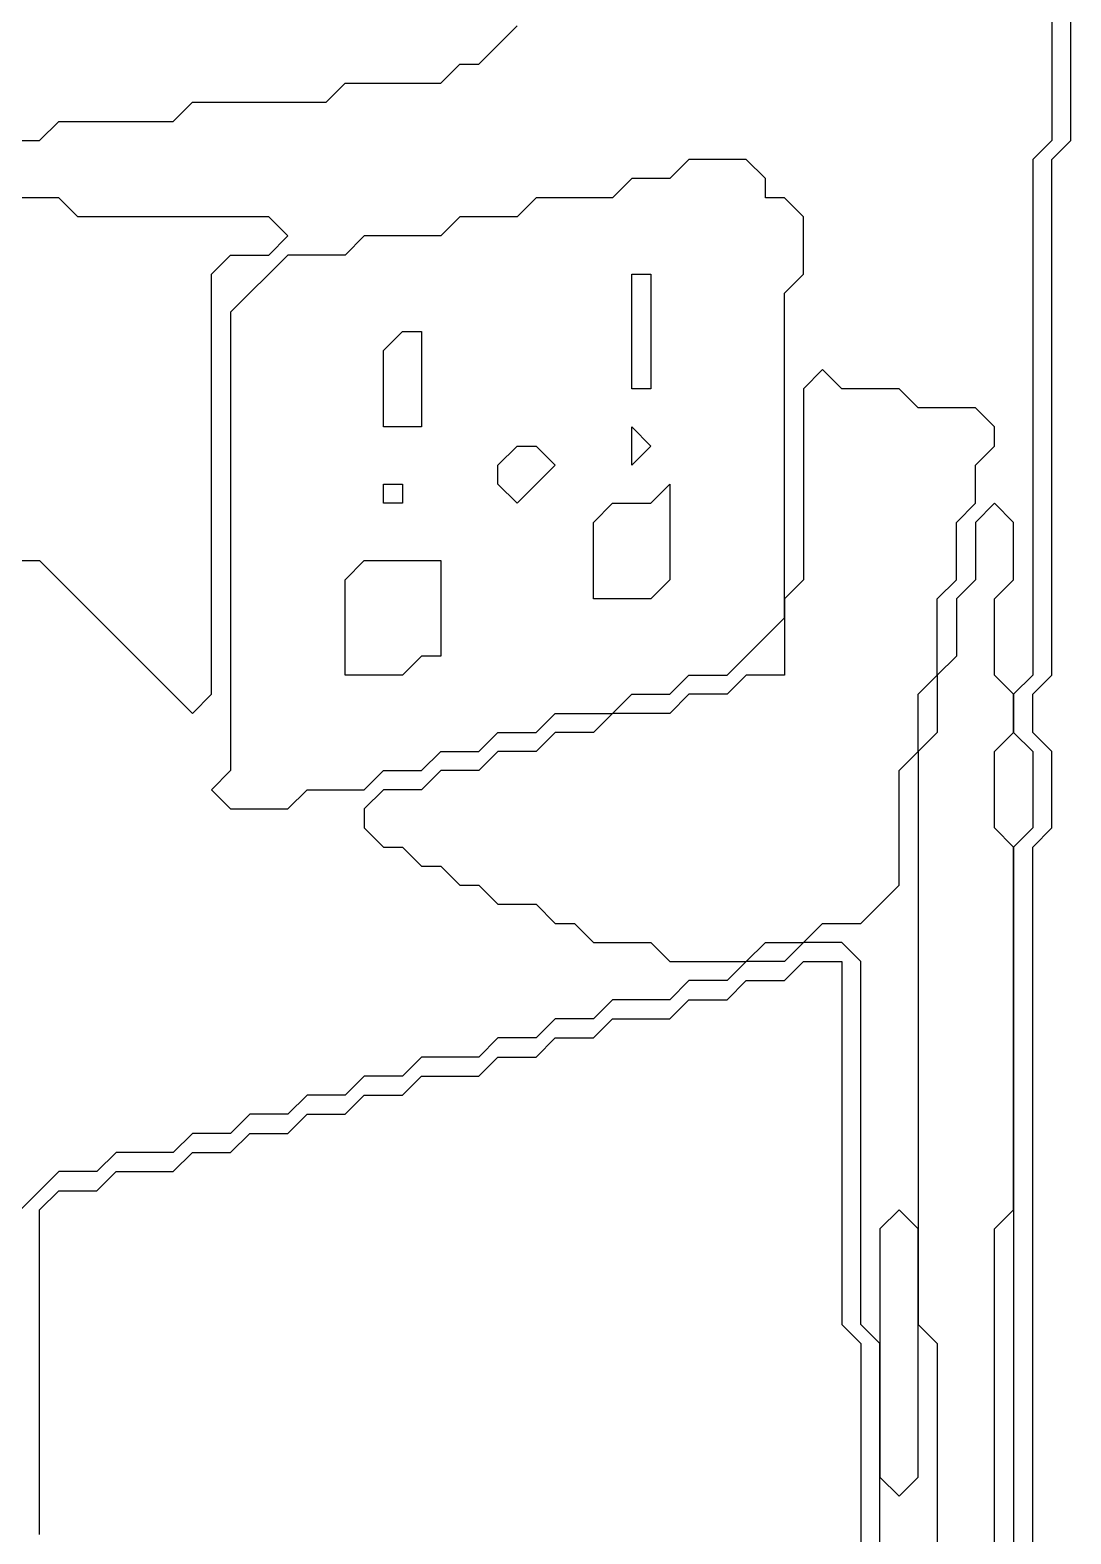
# Model space of a CAD drawing. Extents: x 1.99 to 8.01, y 0.51 to 9.28.
# Drawn here: x 6.265 to 7.868, y 2.81 to 5.126 of the extents above; entities that cross this region are included whole.
import ezdxf

# ---------------------------------------------------------------- set-up
doc = ezdxf.new("R2010")
doc.units = 0
doc.layers.get('0').update_dxf_attribs({"linetype": 'CONTINUOUS'})

msp = doc.modelspace()

# ---------------------------------------------------------------- linework, layer by layer
for points in [[(7.8382, 5.25), (7.8382, 4.9559), (7.8088, 4.9265), (7.8088, 4.1324), (7.7794, 4.1029), (7.7794, 4.0441), (7.8088, 4.0147), (7.8088, 3.8971), (7.7794, 3.8676), (7.7794, 2.1324)], [(7.8382, 5.25), (7.8382, 4.9559), (7.8088, 4.9265), (7.8088, 4.1324), (7.7794, 4.1029), (7.7794, 4.0441), (7.8088, 4.0147), (7.8088, 3.8971), (7.7794, 3.8676), (7.7794, 2.1324)], [(7.8382, 5.25), (7.8382, 4.9559), (7.8088, 4.9265), (7.8088, 4.1324), (7.7794, 4.1029), (7.7794, 4.0441), (7.8088, 4.0147), (7.8088, 3.8971), (7.7794, 3.8676), (7.7794, 2.1324)], [(7.8382, 5.25), (7.8382, 4.9559), (7.8088, 4.9265), (7.8088, 4.1324), (7.7794, 4.1029), (7.7794, 4.0441), (7.8088, 4.0147), (7.8088, 3.8971), (7.7794, 3.8676), (7.7794, 2.1324)], [(7.8088, 2.1324), (7.8088, 3.8676), (7.8382, 3.8971), (7.8382, 4.0147), (7.8088, 4.0441), (7.8088, 4.1029), (7.8382, 4.1324), (7.8382, 4.9265), (7.8676, 4.9559), (7.8676, 5.25)], [(7.8088, 2.1324), (7.8088, 3.8676), (7.8382, 3.8971), (7.8382, 4.0147), (7.8088, 4.0441), (7.8088, 4.1029), (7.8382, 4.1324), (7.8382, 4.9265), (7.8676, 4.9559), (7.8676, 5.25)], [(7.8088, 2.1324), (7.8088, 3.8676), (7.8382, 3.8971), (7.8382, 4.0147), (7.8088, 4.0441), (7.8088, 4.1029), (7.8382, 4.1324), (7.8382, 4.9265), (7.8676, 4.9559), (7.8676, 5.25)], [(7.8088, 2.1324), (7.8088, 3.8676), (7.8382, 3.8971), (7.8382, 4.0147), (7.8088, 4.0441), (7.8088, 4.1029), (7.8382, 4.1324), (7.8382, 4.9265), (7.8676, 4.9559), (7.8676, 5.25)], [(6.1912, 5.1324), (6.1912, 5.1029), (6.1618, 5.0735), (6.1618, 4.9559), (6.1912, 4.9265), (6.2206, 4.9265), (6.25, 4.9559), (6.2794, 4.9559), (6.3088, 4.9853), (6.4853, 4.9853), (6.5147, 5.0147), (6.7206, 5.0147), (6.75, 5.0441), (6.8971, 5.0441), (6.9265, 5.0735), (6.9559, 5.0735), (7.0147, 5.1324)], [(6.1912, 5.1324), (6.1912, 5.1029), (6.1618, 5.0735), (6.1618, 4.9559), (6.1912, 4.9265), (6.2206, 4.9265), (6.25, 4.9559), (6.2794, 4.9559), (6.3088, 4.9853), (6.4853, 4.9853), (6.5147, 5.0147), (6.7206, 5.0147), (6.75, 5.0441), (6.8971, 5.0441), (6.9265, 5.0735), (6.9559, 5.0735), (7.0147, 5.1324)], [(6.1912, 5.1324), (6.1912, 5.1029), (6.1618, 5.0735), (6.1618, 4.9559), (6.1912, 4.9265), (6.2206, 4.9265), (6.25, 4.9559), (6.2794, 4.9559), (6.3088, 4.9853), (6.4853, 4.9853), (6.5147, 5.0147), (6.7206, 5.0147), (6.75, 5.0441), (6.8971, 5.0441), (6.9265, 5.0735), (6.9559, 5.0735), (7.0147, 5.1324)], [(6.1912, 5.1324), (6.1912, 5.1029), (6.1618, 5.0735), (6.1618, 4.9559), (6.1912, 4.9265), (6.2206, 4.9265), (6.25, 4.9559), (6.2794, 4.9559), (6.3088, 4.9853), (6.4853, 4.9853), (6.5147, 5.0147), (6.7206, 5.0147), (6.75, 5.0441), (6.8971, 5.0441), (6.9265, 5.0735), (6.9559, 5.0735), (7.0147, 5.1324)], [(7.75, 1.6324), (7.75, 3.2794), (7.7794, 3.3088), (7.7794, 3.8676), (7.75, 3.8971), (7.75, 4.0147), (7.7794, 4.0441), (7.7794, 4.1029), (7.75, 4.1324), (7.75, 4.25), (7.7794, 4.2794), (7.7794, 4.3676), (7.7794, 4.3676), (7.75, 4.3971), (7.7206, 4.3676), (7.7206, 4.2794), (7.6912, 4.25), (7.6912, 4.1618), (7.6618, 4.1324), (7.6618, 4.0441), (7.6324, 4.0147), (7.6324, 3.1324), (7.6618, 3.1029), (7.6618, 1.6912)], [(7.75, 1.6324), (7.75, 3.2794), (7.7794, 3.3088), (7.7794, 3.8676), (7.75, 3.8971), (7.75, 4.0147), (7.7794, 4.0441), (7.7794, 4.1029), (7.75, 4.1324), (7.75, 4.25), (7.7794, 4.2794), (7.7794, 4.3676), (7.7794, 4.3676), (7.75, 4.3971), (7.7206, 4.3676), (7.7206, 4.2794), (7.6912, 4.25), (7.6912, 4.1618), (7.6618, 4.1324), (7.6618, 4.0441), (7.6324, 4.0147), (7.6324, 3.1324), (7.6618, 3.1029), (7.6618, 1.6912)], [(7.75, 1.6324), (7.75, 3.2794), (7.7794, 3.3088), (7.7794, 3.8676), (7.75, 3.8971), (7.75, 4.0147), (7.7794, 4.0441), (7.7794, 4.1029), (7.75, 4.1324), (7.75, 4.25), (7.7794, 4.2794), (7.7794, 4.3676), (7.7794, 4.3676), (7.75, 4.3971), (7.7206, 4.3676), (7.7206, 4.2794), (7.6912, 4.25), (7.6912, 4.1618), (7.6618, 4.1324), (7.6618, 4.0441), (7.6324, 4.0147), (7.6324, 3.1324), (7.6618, 3.1029), (7.6618, 1.6912)], [(7.75, 1.6324), (7.75, 3.2794), (7.7794, 3.3088), (7.7794, 3.8676), (7.75, 3.8971), (7.75, 4.0147), (7.7794, 4.0441), (7.7794, 4.1029), (7.75, 4.1324), (7.75, 4.25), (7.7794, 4.2794), (7.7794, 4.3676), (7.7794, 4.3676), (7.75, 4.3971), (7.7206, 4.3676), (7.7206, 4.2794), (7.6912, 4.25), (7.6912, 4.1618), (7.6618, 4.1324), (7.6618, 4.0441), (7.6324, 4.0147), (7.6324, 3.1324), (7.6618, 3.1029), (7.6618, 1.6912)], [(7.5735, 2.3382), (7.5735, 3.1029), (7.5441, 3.1324), (7.5441, 3.6912), (7.5147, 3.7206), (7.4559, 3.7206), (7.4265, 3.6912), (7.3676, 3.6912), (7.3382, 3.6618), (7.2794, 3.6618), (7.25, 3.6324), (7.1618, 3.6324), (7.1324, 3.6029), (7.0735, 3.6029), (7.0441, 3.5735), (6.9853, 3.5735), (6.9559, 3.5441), (6.8676, 3.5441), (6.8382, 3.5147), (6.7794, 3.5147), (6.75, 3.4853), (6.6912, 3.4853), (6.6618, 3.4559), (6.6029, 3.4559), (6.5735, 3.4265), (6.5147, 3.4265), (6.4853, 3.3971), (6.3971, 3.3971), (6.3676, 3.3676), (6.3088, 3.3676), (6.25, 3.3088)], [(7.5735, 2.3382), (7.5735, 3.1029), (7.5441, 3.1324), (7.5441, 3.6912), (7.5147, 3.7206), (7.4559, 3.7206), (7.4265, 3.6912), (7.3676, 3.6912), (7.3382, 3.6618), (7.2794, 3.6618), (7.25, 3.6324), (7.1618, 3.6324), (7.1324, 3.6029), (7.0735, 3.6029), (7.0441, 3.5735), (6.9853, 3.5735), (6.9559, 3.5441), (6.8676, 3.5441), (6.8382, 3.5147), (6.7794, 3.5147), (6.75, 3.4853), (6.6912, 3.4853), (6.6618, 3.4559), (6.6029, 3.4559), (6.5735, 3.4265), (6.5147, 3.4265), (6.4853, 3.3971), (6.3971, 3.3971), (6.3676, 3.3676), (6.3088, 3.3676), (6.25, 3.3088)], [(7.5735, 2.3382), (7.5735, 3.1029), (7.5441, 3.1324), (7.5441, 3.6912), (7.5147, 3.7206), (7.4559, 3.7206), (7.4265, 3.6912), (7.3676, 3.6912), (7.3382, 3.6618), (7.2794, 3.6618), (7.25, 3.6324), (7.1618, 3.6324), (7.1324, 3.6029), (7.0735, 3.6029), (7.0441, 3.5735), (6.9853, 3.5735), (6.9559, 3.5441), (6.8676, 3.5441), (6.8382, 3.5147), (6.7794, 3.5147), (6.75, 3.4853), (6.6912, 3.4853), (6.6618, 3.4559), (6.6029, 3.4559), (6.5735, 3.4265), (6.5147, 3.4265), (6.4853, 3.3971), (6.3971, 3.3971), (6.3676, 3.3676), (6.3088, 3.3676), (6.25, 3.3088)], [(7.5735, 2.3382), (7.5735, 3.1029), (7.5441, 3.1324), (7.5441, 3.6912), (7.5147, 3.7206), (7.4559, 3.7206), (7.4265, 3.6912), (7.3676, 3.6912), (7.3382, 3.6618), (7.2794, 3.6618), (7.25, 3.6324), (7.1618, 3.6324), (7.1324, 3.6029), (7.0735, 3.6029), (7.0441, 3.5735), (6.9853, 3.5735), (6.9559, 3.5441), (6.8676, 3.5441), (6.8382, 3.5147), (6.7794, 3.5147), (6.75, 3.4853), (6.6912, 3.4853), (6.6618, 3.4559), (6.6029, 3.4559), (6.5735, 3.4265), (6.5147, 3.4265), (6.4853, 3.3971), (6.3971, 3.3971), (6.3676, 3.3676), (6.3088, 3.3676), (6.25, 3.3088)], [(6.2794, 2.8088), (6.2794, 3.3088), (6.3088, 3.3382), (6.3676, 3.3382), (6.3971, 3.3676), (6.4853, 3.3676), (6.5147, 3.3971), (6.5735, 3.3971), (6.6029, 3.4265), (6.6618, 3.4265), (6.6912, 3.4559), (6.75, 3.4559), (6.7794, 3.4853), (6.8382, 3.4853), (6.8676, 3.5147), (6.9559, 3.5147), (6.9853, 3.5441), (7.0441, 3.5441), (7.0735, 3.5735), (7.1324, 3.5735), (7.1618, 3.6029), (7.25, 3.6029), (7.2794, 3.6324), (7.3382, 3.6324), (7.3676, 3.6618), (7.4265, 3.6618), (7.4559, 3.6912), (7.5147, 3.6912), (7.5147, 3.1324), (7.5441, 3.1029), (7.5441, 2.3382)], [(6.2794, 2.8088), (6.2794, 3.3088), (6.3088, 3.3382), (6.3676, 3.3382), (6.3971, 3.3676), (6.4853, 3.3676), (6.5147, 3.3971), (6.5735, 3.3971), (6.6029, 3.4265), (6.6618, 3.4265), (6.6912, 3.4559), (6.75, 3.4559), (6.7794, 3.4853), (6.8382, 3.4853), (6.8676, 3.5147), (6.9559, 3.5147), (6.9853, 3.5441), (7.0441, 3.5441), (7.0735, 3.5735), (7.1324, 3.5735), (7.1618, 3.6029), (7.25, 3.6029), (7.2794, 3.6324), (7.3382, 3.6324), (7.3676, 3.6618), (7.4265, 3.6618), (7.4559, 3.6912), (7.5147, 3.6912), (7.5147, 3.1324), (7.5441, 3.1029), (7.5441, 2.3382)], [(6.2794, 2.8088), (6.2794, 3.3088), (6.3088, 3.3382), (6.3676, 3.3382), (6.3971, 3.3676), (6.4853, 3.3676), (6.5147, 3.3971), (6.5735, 3.3971), (6.6029, 3.4265), (6.6618, 3.4265), (6.6912, 3.4559), (6.75, 3.4559), (6.7794, 3.4853), (6.8382, 3.4853), (6.8676, 3.5147), (6.9559, 3.5147), (6.9853, 3.5441), (7.0441, 3.5441), (7.0735, 3.5735), (7.1324, 3.5735), (7.1618, 3.6029), (7.25, 3.6029), (7.2794, 3.6324), (7.3382, 3.6324), (7.3676, 3.6618), (7.4265, 3.6618), (7.4559, 3.6912), (7.5147, 3.6912), (7.5147, 3.1324), (7.5441, 3.1029), (7.5441, 2.3382)], [(6.2794, 2.8088), (6.2794, 3.3088), (6.3088, 3.3382), (6.3676, 3.3382), (6.3971, 3.3676), (6.4853, 3.3676), (6.5147, 3.3971), (6.5735, 3.3971), (6.6029, 3.4265), (6.6618, 3.4265), (6.6912, 3.4559), (6.75, 3.4559), (6.7794, 3.4853), (6.8382, 3.4853), (6.8676, 3.5147), (6.9559, 3.5147), (6.9853, 3.5441), (7.0441, 3.5441), (7.0735, 3.5735), (7.1324, 3.5735), (7.1618, 3.6029), (7.25, 3.6029), (7.2794, 3.6324), (7.3382, 3.6324), (7.3676, 3.6618), (7.4265, 3.6618), (7.4559, 3.6912), (7.5147, 3.6912), (7.5147, 3.1324), (7.5441, 3.1029), (7.5441, 2.3382)]]:
    msp.add_lwpolyline(points)
for points in [[(7.3971, 4.8971), (7.3676, 4.9265), (7.2794, 4.9265), (7.25, 4.8971), (7.1912, 4.8971), (7.1618, 4.8676), (7.0441, 4.8676), (7.0147, 4.8382), (6.9265, 4.8382), (6.8971, 4.8088), (6.7794, 4.8088), (6.75, 4.7794), (6.6618, 4.7794), (6.5735, 4.6912), (6.5735, 3.9853), (6.5441, 3.9559), (6.5735, 3.9265), (6.6618, 3.9265), (6.6912, 3.9559), (6.7794, 3.9559), (6.8088, 3.9853), (6.8676, 3.9853), (6.8971, 4.0147), (6.9559, 4.0147), (6.9853, 4.0441), (7.0441, 4.0441), (7.0735, 4.0735), (7.1618, 4.0735), (7.1912, 4.1029), (7.25, 4.1029), (7.2794, 4.1324), (7.3382, 4.1324), (7.4265, 4.2206), (7.4265, 4.7206), (7.4559, 4.75), (7.4559, 4.8382), (7.4265, 4.8676), (7.3971, 4.8676), (7.3971, 4.8971)], [(7.3971, 4.8971), (7.3676, 4.9265), (7.2794, 4.9265), (7.25, 4.8971), (7.1912, 4.8971), (7.1618, 4.8676), (7.0441, 4.8676), (7.0147, 4.8382), (6.9265, 4.8382), (6.8971, 4.8088), (6.7794, 4.8088), (6.75, 4.7794), (6.6618, 4.7794), (6.5735, 4.6912), (6.5735, 3.9853), (6.5441, 3.9559), (6.5735, 3.9265), (6.6618, 3.9265), (6.6912, 3.9559), (6.7794, 3.9559), (6.8088, 3.9853), (6.8676, 3.9853), (6.8971, 4.0147), (6.9559, 4.0147), (6.9853, 4.0441), (7.0441, 4.0441), (7.0735, 4.0735), (7.1618, 4.0735), (7.1912, 4.1029), (7.25, 4.1029), (7.2794, 4.1324), (7.3382, 4.1324), (7.4265, 4.2206), (7.4265, 4.7206), (7.4559, 4.75), (7.4559, 4.8382), (7.4265, 4.8676), (7.3971, 4.8676), (7.3971, 4.8971)], [(7.3971, 4.8971), (7.3676, 4.9265), (7.2794, 4.9265), (7.25, 4.8971), (7.1912, 4.8971), (7.1618, 4.8676), (7.0441, 4.8676), (7.0147, 4.8382), (6.9265, 4.8382), (6.8971, 4.8088), (6.7794, 4.8088), (6.75, 4.7794), (6.6618, 4.7794), (6.5735, 4.6912), (6.5735, 3.9853), (6.5441, 3.9559), (6.5735, 3.9265), (6.6618, 3.9265), (6.6912, 3.9559), (6.7794, 3.9559), (6.8088, 3.9853), (6.8676, 3.9853), (6.8971, 4.0147), (6.9559, 4.0147), (6.9853, 4.0441), (7.0441, 4.0441), (7.0735, 4.0735), (7.1618, 4.0735), (7.1912, 4.1029), (7.25, 4.1029), (7.2794, 4.1324), (7.3382, 4.1324), (7.4265, 4.2206), (7.4265, 4.7206), (7.4559, 4.75), (7.4559, 4.8382), (7.4265, 4.8676), (7.3971, 4.8676), (7.3971, 4.8971)], [(7.3971, 4.8971), (7.3676, 4.9265), (7.2794, 4.9265), (7.25, 4.8971), (7.1912, 4.8971), (7.1618, 4.8676), (7.0441, 4.8676), (7.0147, 4.8382), (6.9265, 4.8382), (6.8971, 4.8088), (6.7794, 4.8088), (6.75, 4.7794), (6.6618, 4.7794), (6.5735, 4.6912), (6.5735, 3.9853), (6.5441, 3.9559), (6.5735, 3.9265), (6.6618, 3.9265), (6.6912, 3.9559), (6.7794, 3.9559), (6.8088, 3.9853), (6.8676, 3.9853), (6.8971, 4.0147), (6.9559, 4.0147), (6.9853, 4.0441), (7.0441, 4.0441), (7.0735, 4.0735), (7.1618, 4.0735), (7.1912, 4.1029), (7.25, 4.1029), (7.2794, 4.1324), (7.3382, 4.1324), (7.4265, 4.2206), (7.4265, 4.7206), (7.4559, 4.75), (7.4559, 4.8382), (7.4265, 4.8676), (7.3971, 4.8676), (7.3971, 4.8971)], [(6.3382, 4.8382), (6.3088, 4.8676), (6.1912, 4.8676), (6.1618, 4.8382), (6.1618, 4.6912), (6.1324, 4.6618), (6.1618, 4.6324), (6.1618, 4.6029), (6.1324, 4.5735), (6.1324, 4.4559), (6.2206, 4.3676), (6.2206, 4.3382), (6.25, 4.3088), (6.2794, 4.3088), (6.5147, 4.0735), (6.5441, 4.1029), (6.5441, 4.75), (6.5735, 4.7794), (6.6324, 4.7794), (6.6618, 4.8088), (6.6324, 4.8382), (6.3382, 4.8382)], [(6.3382, 4.8382), (6.3088, 4.8676), (6.1912, 4.8676), (6.1618, 4.8382), (6.1618, 4.6912), (6.1324, 4.6618), (6.1618, 4.6324), (6.1618, 4.6029), (6.1324, 4.5735), (6.1324, 4.4559), (6.2206, 4.3676), (6.2206, 4.3382), (6.25, 4.3088), (6.2794, 4.3088), (6.5147, 4.0735), (6.5441, 4.1029), (6.5441, 4.75), (6.5735, 4.7794), (6.6324, 4.7794), (6.6618, 4.8088), (6.6324, 4.8382), (6.3382, 4.8382)], [(6.3382, 4.8382), (6.3088, 4.8676), (6.1912, 4.8676), (6.1618, 4.8382), (6.1618, 4.6912), (6.1324, 4.6618), (6.1618, 4.6324), (6.1618, 4.6029), (6.1324, 4.5735), (6.1324, 4.4559), (6.2206, 4.3676), (6.2206, 4.3382), (6.25, 4.3088), (6.2794, 4.3088), (6.5147, 4.0735), (6.5441, 4.1029), (6.5441, 4.75), (6.5735, 4.7794), (6.6324, 4.7794), (6.6618, 4.8088), (6.6324, 4.8382), (6.3382, 4.8382)], [(6.3382, 4.8382), (6.3088, 4.8676), (6.1912, 4.8676), (6.1618, 4.8382), (6.1618, 4.6912), (6.1324, 4.6618), (6.1618, 4.6324), (6.1618, 4.6029), (6.1324, 4.5735), (6.1324, 4.4559), (6.2206, 4.3676), (6.2206, 4.3382), (6.25, 4.3088), (6.2794, 4.3088), (6.5147, 4.0735), (6.5441, 4.1029), (6.5441, 4.75), (6.5735, 4.7794), (6.6324, 4.7794), (6.6618, 4.8088), (6.6324, 4.8382), (6.3382, 4.8382)], [(7.1912, 4.75), (7.2206, 4.75), (7.2206, 4.5735), (7.1912, 4.5735), (7.1912, 4.75)], [(7.1912, 4.75), (7.2206, 4.75), (7.2206, 4.5735), (7.1912, 4.5735), (7.1912, 4.75)], [(7.1912, 4.75), (7.2206, 4.75), (7.2206, 4.5735), (7.1912, 4.5735), (7.1912, 4.75)], [(7.1912, 4.75), (7.2206, 4.75), (7.2206, 4.5735), (7.1912, 4.5735), (7.1912, 4.75)], [(6.8382, 4.6618), (6.8676, 4.6618), (6.8676, 4.5147), (6.8088, 4.5147), (6.8088, 4.6324), (6.8382, 4.6618)], [(6.8382, 4.6618), (6.8676, 4.6618), (6.8676, 4.5147), (6.8088, 4.5147), (6.8088, 4.6324), (6.8382, 4.6618)], [(6.8382, 4.6618), (6.8676, 4.6618), (6.8676, 4.5147), (6.8088, 4.5147), (6.8088, 4.6324), (6.8382, 4.6618)], [(6.8382, 4.6618), (6.8676, 4.6618), (6.8676, 4.5147), (6.8088, 4.5147), (6.8088, 4.6324), (6.8382, 4.6618)], [(7.5147, 4.5735), (7.4853, 4.6029), (7.4559, 4.5735), (7.4559, 4.2794), (7.4265, 4.25), (7.4265, 4.1324), (7.3676, 4.1324), (7.3382, 4.1029), (7.2794, 4.1029), (7.25, 4.0735), (7.1618, 4.0735), (7.1324, 4.0441), (7.0735, 4.0441), (7.0441, 4.0147), (6.9853, 4.0147), (6.9559, 3.9853), (6.8971, 3.9853), (6.8676, 3.9559), (6.8088, 3.9559), (6.7794, 3.9265), (6.7794, 3.8971), (6.8088, 3.8676), (6.8382, 3.8676), (6.8676, 3.8382), (6.8971, 3.8382), (6.9265, 3.8088), (6.9559, 3.8088), (6.9853, 3.7794), (7.0441, 3.7794), (7.0735, 3.75), (7.1029, 3.75), (7.1324, 3.7206), (7.2206, 3.7206), (7.25, 3.6912), (7.3676, 3.6912), (7.3971, 3.7206), (7.4559, 3.7206), (7.4853, 3.75), (7.5441, 3.75), (7.6029, 3.8088), (7.6029, 3.9853), (7.6324, 4.0147), (7.6324, 4.1029), (7.6618, 4.1324), (7.6618, 4.25), (7.6912, 4.2794), (7.6912, 4.3676), (7.7206, 4.3971), (7.7206, 4.4559), (7.75, 4.4853), (7.75, 4.5147), (7.7206, 4.5441), (7.6324, 4.5441), (7.6029, 4.5735), (7.5147, 4.5735)], [(7.5147, 4.5735), (7.4853, 4.6029), (7.4559, 4.5735), (7.4559, 4.2794), (7.4265, 4.25), (7.4265, 4.1324), (7.3676, 4.1324), (7.3382, 4.1029), (7.2794, 4.1029), (7.25, 4.0735), (7.1618, 4.0735), (7.1324, 4.0441), (7.0735, 4.0441), (7.0441, 4.0147), (6.9853, 4.0147), (6.9559, 3.9853), (6.8971, 3.9853), (6.8676, 3.9559), (6.8088, 3.9559), (6.7794, 3.9265), (6.7794, 3.8971), (6.8088, 3.8676), (6.8382, 3.8676), (6.8676, 3.8382), (6.8971, 3.8382), (6.9265, 3.8088), (6.9559, 3.8088), (6.9853, 3.7794), (7.0441, 3.7794), (7.0735, 3.75), (7.1029, 3.75), (7.1324, 3.7206), (7.2206, 3.7206), (7.25, 3.6912), (7.3676, 3.6912), (7.3971, 3.7206), (7.4559, 3.7206), (7.4853, 3.75), (7.5441, 3.75), (7.6029, 3.8088), (7.6029, 3.9853), (7.6324, 4.0147), (7.6324, 4.1029), (7.6618, 4.1324), (7.6618, 4.25), (7.6912, 4.2794), (7.6912, 4.3676), (7.7206, 4.3971), (7.7206, 4.4559), (7.75, 4.4853), (7.75, 4.5147), (7.7206, 4.5441), (7.6324, 4.5441), (7.6029, 4.5735), (7.5147, 4.5735)], [(7.5147, 4.5735), (7.4853, 4.6029), (7.4559, 4.5735), (7.4559, 4.2794), (7.4265, 4.25), (7.4265, 4.1324), (7.3676, 4.1324), (7.3382, 4.1029), (7.2794, 4.1029), (7.25, 4.0735), (7.1618, 4.0735), (7.1324, 4.0441), (7.0735, 4.0441), (7.0441, 4.0147), (6.9853, 4.0147), (6.9559, 3.9853), (6.8971, 3.9853), (6.8676, 3.9559), (6.8088, 3.9559), (6.7794, 3.9265), (6.7794, 3.8971), (6.8088, 3.8676), (6.8382, 3.8676), (6.8676, 3.8382), (6.8971, 3.8382), (6.9265, 3.8088), (6.9559, 3.8088), (6.9853, 3.7794), (7.0441, 3.7794), (7.0735, 3.75), (7.1029, 3.75), (7.1324, 3.7206), (7.2206, 3.7206), (7.25, 3.6912), (7.3676, 3.6912), (7.3971, 3.7206), (7.4559, 3.7206), (7.4853, 3.75), (7.5441, 3.75), (7.6029, 3.8088), (7.6029, 3.9853), (7.6324, 4.0147), (7.6324, 4.1029), (7.6618, 4.1324), (7.6618, 4.25), (7.6912, 4.2794), (7.6912, 4.3676), (7.7206, 4.3971), (7.7206, 4.4559), (7.75, 4.4853), (7.75, 4.5147), (7.7206, 4.5441), (7.6324, 4.5441), (7.6029, 4.5735), (7.5147, 4.5735)], [(7.5147, 4.5735), (7.4853, 4.6029), (7.4559, 4.5735), (7.4559, 4.2794), (7.4265, 4.25), (7.4265, 4.1324), (7.3676, 4.1324), (7.3382, 4.1029), (7.2794, 4.1029), (7.25, 4.0735), (7.1618, 4.0735), (7.1324, 4.0441), (7.0735, 4.0441), (7.0441, 4.0147), (6.9853, 4.0147), (6.9559, 3.9853), (6.8971, 3.9853), (6.8676, 3.9559), (6.8088, 3.9559), (6.7794, 3.9265), (6.7794, 3.8971), (6.8088, 3.8676), (6.8382, 3.8676), (6.8676, 3.8382), (6.8971, 3.8382), (6.9265, 3.8088), (6.9559, 3.8088), (6.9853, 3.7794), (7.0441, 3.7794), (7.0735, 3.75), (7.1029, 3.75), (7.1324, 3.7206), (7.2206, 3.7206), (7.25, 3.6912), (7.3676, 3.6912), (7.3971, 3.7206), (7.4559, 3.7206), (7.4853, 3.75), (7.5441, 3.75), (7.6029, 3.8088), (7.6029, 3.9853), (7.6324, 4.0147), (7.6324, 4.1029), (7.6618, 4.1324), (7.6618, 4.25), (7.6912, 4.2794), (7.6912, 4.3676), (7.7206, 4.3971), (7.7206, 4.4559), (7.75, 4.4853), (7.75, 4.5147), (7.7206, 4.5441), (7.6324, 4.5441), (7.6029, 4.5735), (7.5147, 4.5735)], [(7.1912, 4.5147), (7.2206, 4.4853), (7.1912, 4.4559), (7.1912, 4.5147)], [(7.1912, 4.5147), (7.2206, 4.4853), (7.1912, 4.4559), (7.1912, 4.5147)], [(7.1912, 4.5147), (7.2206, 4.4853), (7.1912, 4.4559), (7.1912, 4.5147)], [(7.1912, 4.5147), (7.2206, 4.4853), (7.1912, 4.4559), (7.1912, 4.5147)], [(7.0147, 4.4853), (7.0441, 4.4853), (7.0735, 4.4559), (7.0147, 4.3971), (6.9853, 4.4265), (6.9853, 4.4559), (7.0147, 4.4853)], [(7.0147, 4.4853), (7.0441, 4.4853), (7.0735, 4.4559), (7.0147, 4.3971), (6.9853, 4.4265), (6.9853, 4.4559), (7.0147, 4.4853)], [(7.0147, 4.4853), (7.0441, 4.4853), (7.0735, 4.4559), (7.0147, 4.3971), (6.9853, 4.4265), (6.9853, 4.4559), (7.0147, 4.4853)], [(7.0147, 4.4853), (7.0441, 4.4853), (7.0735, 4.4559), (7.0147, 4.3971), (6.9853, 4.4265), (6.9853, 4.4559), (7.0147, 4.4853)], [(6.8088, 4.4265), (6.8382, 4.4265), (6.8382, 4.3971), (6.8088, 4.3971), (6.8088, 4.4265)], [(6.8088, 4.4265), (6.8382, 4.4265), (6.8382, 4.3971), (6.8088, 4.3971), (6.8088, 4.4265)], [(6.8088, 4.4265), (6.8382, 4.4265), (6.8382, 4.3971), (6.8088, 4.3971), (6.8088, 4.4265)], [(6.8088, 4.4265), (6.8382, 4.4265), (6.8382, 4.3971), (6.8088, 4.3971), (6.8088, 4.4265)], [(7.25, 4.4265), (7.25, 4.2794), (7.2206, 4.25), (7.1324, 4.25), (7.1324, 4.3676), (7.1618, 4.3971), (7.2206, 4.3971), (7.25, 4.4265)], [(7.25, 4.4265), (7.25, 4.2794), (7.2206, 4.25), (7.1324, 4.25), (7.1324, 4.3676), (7.1618, 4.3971), (7.2206, 4.3971), (7.25, 4.4265)], [(7.25, 4.4265), (7.25, 4.2794), (7.2206, 4.25), (7.1324, 4.25), (7.1324, 4.3676), (7.1618, 4.3971), (7.2206, 4.3971), (7.25, 4.4265)], [(7.25, 4.4265), (7.25, 4.2794), (7.2206, 4.25), (7.1324, 4.25), (7.1324, 4.3676), (7.1618, 4.3971), (7.2206, 4.3971), (7.25, 4.4265)], [(6.7794, 4.3088), (6.8971, 4.3088), (6.8971, 4.1618), (6.8676, 4.1618), (6.8382, 4.1324), (6.75, 4.1324), (6.75, 4.2794), (6.7794, 4.3088)], [(6.7794, 4.3088), (6.8971, 4.3088), (6.8971, 4.1618), (6.8676, 4.1618), (6.8382, 4.1324), (6.75, 4.1324), (6.75, 4.2794), (6.7794, 4.3088)], [(6.7794, 4.3088), (6.8971, 4.3088), (6.8971, 4.1618), (6.8676, 4.1618), (6.8382, 4.1324), (6.75, 4.1324), (6.75, 4.2794), (6.7794, 4.3088)], [(6.7794, 4.3088), (6.8971, 4.3088), (6.8971, 4.1618), (6.8676, 4.1618), (6.8382, 4.1324), (6.75, 4.1324), (6.75, 4.2794), (6.7794, 4.3088)], [(7.6324, 3.0735), (7.6324, 3.2794), (7.6029, 3.3088), (7.5735, 3.2794), (7.5735, 2.8971), (7.6029, 2.8676), (7.6324, 2.8971), (7.6324, 3.0735)], [(7.6324, 3.0735), (7.6324, 3.2794), (7.6029, 3.3088), (7.5735, 3.2794), (7.5735, 2.8971), (7.6029, 2.8676), (7.6324, 2.8971), (7.6324, 3.0735)], [(7.6324, 3.0735), (7.6324, 3.2794), (7.6029, 3.3088), (7.5735, 3.2794), (7.5735, 2.8971), (7.6029, 2.8676), (7.6324, 2.8971), (7.6324, 3.0735)], [(7.6324, 3.0735), (7.6324, 3.2794), (7.6029, 3.3088), (7.5735, 3.2794), (7.5735, 2.8971), (7.6029, 2.8676), (7.6324, 2.8971), (7.6324, 3.0735)]]:
    msp.add_lwpolyline(points, close=True)

doc.saveas('drawing.dxf')
